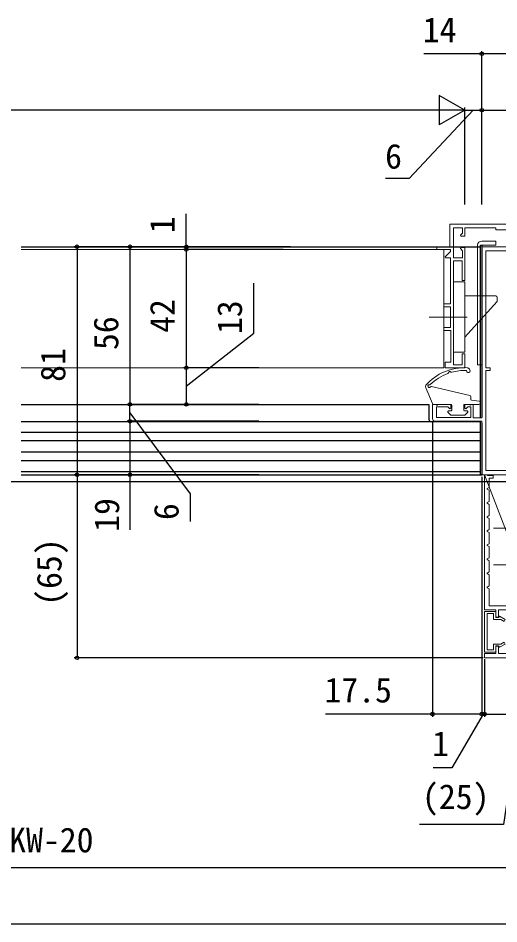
# Model space of a CAD drawing. Units: millimetres, scale not verified. Extents: x -525 to 525, y -783 to 779.
# Drawn here: x 11.7 to 182.3, y 42 to 363.7 of the extents above; entities that cross this region are included whole.
import ezdxf
from ezdxf.enums import TextEntityAlignment as Align

# ---------------------------------------------------------------- set-up
doc = ezdxf.new("R2010")
doc.units = ezdxf.units.MM
doc.header["$LTSCALE"] = 4
for name, color, linetype, lineweight in [('0-3_YKK_11', 7, 'Continuous', 18), ('0-4_YKK_11E', 4, 'Continuous', 18), ('0-6_YKK_13', 4, 'Continuous', 18)]:
    doc.layers.add(name, color=color, linetype=linetype, lineweight=lineweight)
doc.layers.add('0-5_YKK_12', color=2, linetype='Continuous')
doc.layers.add('0-8_YKK_D', color=6, linetype='Continuous')
doc.styles.add('ＭＳ ゴシック', font='')
doc.styles.get('ＭＳ ゴシック').set_extended_font_data('MS Gothic')

msp = doc.modelspace()

# ---------------------------------------------------------------- linework, layer by layer
at = {"layer": '0-3_YKK_11', "color": 30}
msp.add_line((178.17, 201.542), (177.27, 201.542), dxfattribs=at)
at = {"layer": '0-3_YKK_11', "color": 211}
for points in [[(176.27, 282.542), (176.27, 221.742), (173.27, 221.742), (173.27, 226.542), (170.27, 226.542), (170.27, 225.142), (170.64, 224.988), (171.294, 225.642), (172.37, 225.642), (172.37, 221.842), (160.17, 221.842), (160.17, 225.642), (164.245, 225.642), (164.899, 224.988), (165.27, 225.142), (165.27, 226.542), (158.77, 226.542), (158.77, 221.542)], [(159.77, 220.542), (176.27, 220.542), (176.27, 201.542), (201.27, 201.542), (201.27, 237.084), (201.15, 237.267), (201.15, 237.817), (201.27, 238), (201.27, 282.542), (176.27, 282.542)]]:
    msp.add_lwpolyline(points, dxfattribs=at)
msp.add_lwpolyline([(177.67, 239.542), (177.67, 281.042), (199.87, 281.042), (199.87, 270.042), (200.17, 269.742), (200.17, 247.942), (199.77, 247.542), (199.77, 241.642), (198.27, 241.642), (198.27, 240.642), (200.17, 240.642), (200.17, 213.442), (199.77, 213.042), (199.77, 203.042), (177.67, 203.042), (177.67, 238.542), (179.27, 238.542), (179.27, 239.542)], close=True, dxfattribs=at)
at = {"layer": '0-3_YKK_11', "color": 30}
for points in [[(177.27, 201.542), (177.27, 153.542), (181.27, 153.542), (181.27, 150.842), (182.27, 150.842), (182.27, 153.542), (190.97, 153.542), (190.97, 146.2), (191.09, 146.017), (191.09, 145.467), (190.97, 145.284), (190.97, 138.042), (182.27, 138.042), (182.27, 140.742), (181.27, 140.742), (181.27, 138.042), (177.27, 138.042), (177.27, 136.542), (202.27, 136.542)], [(177.27, 153.042), (177.27, 138.542), (181.27, 138.542), (181.27, 140.642), (182.37, 140.642), (182.586, 140.269), (184.57, 141.415), (184.17, 142.108), (183.018, 141.442), (180.47, 141.442), (180.47, 139.342), (178.17, 139.342), (178.17, 152.242), (180.47, 152.242), (180.47, 150.142), (183.018, 150.142), (184.17, 149.477), (184.57, 150.17), (182.586, 151.315), (182.37, 150.942), (181.27, 150.942), (181.27, 153.042)]]:
    msp.add_lwpolyline(points, close=True, dxfattribs=at)
for points in [[(178.87, 200.342), (180.27, 200.342), (180.27, 201.342), (178.37, 201.342), (178.17, 201.542)], [(178.87, 181.023), (178.17, 181.427), (178.17, 181.658), (178.87, 182.062), (178.87, 186.023), (178.17, 186.427), (178.17, 186.658), (178.87, 187.062), (178.87, 191.023), (178.17, 191.427), (178.17, 191.658), (178.87, 192.062), (178.87, 196.023), (178.17, 196.427), (178.17, 196.658), (178.87, 197.062), (178.87, 200.342)], [(191.866, 154.942), (178.87, 154.942), (178.87, 161.023), (178.17, 161.427), (178.17, 161.658), (178.87, 162.062), (178.87, 166.023), (178.17, 166.427), (178.17, 166.658), (178.87, 167.062), (178.87, 171.023), (178.17, 171.427), (178.17, 171.658), (178.87, 172.062), (178.87, 176.023), (178.17, 176.427), (178.17, 176.658), (178.87, 177.062), (178.87, 181.023)]]:
    msp.add_lwpolyline(points, dxfattribs=at)
at = {"layer": '0-3_YKK_11', "color": 211}
msp.add_arc((159.77, 221.542), 1, 179.99986, 269.99984, dxfattribs=at)
at = {"layer": '0-4_YKK_11E', "color": 7}
for points in [[(186.27, 290.542), (164.97, 290.542), (164.97, 282.542), (160.27, 282.542), (160.27, 281.542), (165.17, 281.542), (165.17, 280.867), (163.233, 278.93), (163.394, 278.542), (165.17, 278.542), (165.17, 262.242), (162.77, 262.242), (162.77, 261.242), (165.17, 261.242), (165.17, 253.842), (162.77, 253.842), (162.77, 252.842), (165.27, 252.842), (165.27, 241.542)], [(166.27, 240.542), (166.27, 277.542), (169.27, 277.542), (169.27, 270.542), (170.27, 270.542), (170.27, 282.242), (168.894, 282.242), (168.733, 281.855), (169.47, 281.118), (169.47, 278.542), (166.27, 278.542), (166.27, 289.242), (169.47, 289.242), (169.47, 287.367), (168.733, 286.63), (168.894, 286.242), (170.27, 286.242), (170.27, 289.242), (181.27, 289.242), (181.27, 288.542), (186.27, 288.542)], [(165.27, 241.542), (163.27, 241.542), (163.27, 239.542), (170.27, 239.542), (170.27, 244.542), (169.27, 244.542), (169.27, 240.542), (166.27, 240.542)]]:
    msp.add_lwpolyline(points, dxfattribs=at)
at = {"layer": '0-5_YKK_12'}
for p, q in [((12.77, 282.542), (175.77, 282.542)), ((175.77, 221.742), (175.77, 283.042)), ((175.77, 283.042), (176.27, 283.042)), ((176.27, 283.042), (176.27, 222.042)), ((12.77, 226.542), (157.467, 226.542)), ((157.467, 226.542), (157.467, 221.342)), ((175.77, 220.342), (12.77, 220.342)), ((175.77, 201.542), (175.77, 220.542)), ((175.77, 202.542), (175.77, 220.342)), ((176.27, 220.042), (176.27, 201.542)), ((175.77, 216.542), (12.77, 216.542)), ((175.77, 213.542), (12.77, 213.542)), ((175.77, 209.542), (12.77, 209.542)), ((175.77, 206.542), (12.77, 206.542)), ((175.77, 202.542), (12.77, 202.542)), ((12.77, 201.542), (176.27, 201.542)), ((176.27, 201.542), (175.77, 201.542)), ((388.098, 199.043), (-356.311, 199.043))]:
    msp.add_line(p, q, dxfattribs=at)
msp.add_arc((158.467, 221.342), 1, 180, 270, dxfattribs=at)
at = {"layer": '0-6_YKK_13'}
for p, q in [((176.27, 284.543), (181.27, 284.543)), ((181.27, 284.543), (181.27, 283.043)), ((174.77, 283.043), (174.77, 240.543)), ((176.27, 283.043), (181.27, 283.043)), ((176.27, 283.043), (176.27, 240.543)), ((170.27, 253.543), (170.27, 270.043)), ((170.27, 265.043), (181.27, 265.043)), ((181.77, 264.543), (181.77, 263.543)), ((171.331, 251.543), (181.77, 263.043)), ((181.77, 263.543), (181.77, 263.043)), ((157.63, 257.543), (171.102, 257.543)), ((166.27, 257.543), (166.27, 245.043)), ((170.27, 245.043), (170.27, 257.543)), ((170.27, 250.373), (171.331, 251.543)), ((166.27, 245.043), (170.27, 245.043)), ((12.77, 239.542), (162.77, 239.542)), ((172.002, 238.806), (171.889, 239.066)), ((174.77, 240.543), (176.27, 240.543)), ((158.77, 226.842), (156.401, 232.45)), ((171.984, 229.708), (158.458, 232.879)), ((172.37, 228.313), (172.37, 229.221)), ((159.07, 226.542), (160.22, 226.542)), ((160.22, 226.242), (160.22, 226.542)), ((160.22, 226.242), (160.52, 226.242)), ((160.52, 226.542), (165.37, 226.542)), ((160.52, 226.242), (160.52, 226.542)), ((165.67, 224.542), (165.67, 226.242)), ((169.87, 224.542), (169.87, 226.242)), ((170.17, 226.542), (171.87, 226.542)), ((172.47, 226.542), (175.27, 226.542)), ((172.639, 228.015), (175.331, 227.739)), ((165.158, 222.83), (164.258, 223.73)), ((164.47, 224.242), (165.37, 224.242)), ((170.17, 222.742), (165.37, 222.742)), ((170.17, 224.242), (171.07, 224.242)), ((170.382, 222.83), (171.282, 223.73)), ((180.425, 182.542), (285.424, 182.542)), ((180.425, 169.542), (285.424, 169.542))]:
    msp.add_line(p, q, dxfattribs=at)
for points in [[(162.77, 239.542), (162.77, 281.542), (12.77, 281.542)], [(166.27, 257.543), (166.27, 270.043), (170.27, 270.043)]]:
    msp.add_lwpolyline(points, dxfattribs=at)
for centre, radius, start, end in [((176.27, 283.043), 1.5, 90, 180), ((181.27, 264.543), 0.5, 0, 90), ((170.164, 221.464), 18.133, 87.12566, 139.16037), ((164.962, 237.706), 0.5, 42.65175, 174.08588), ((170.284, 221.538), 17.067, 88.27232, 105.81431), ((170.795, 238.498), 0.1, 351.85866, 88.27232), ((171.503, 238.456), 0.61, 177.42133, 35.02156), ((171.051, 238.628), 0.945, 27.59901, 88.65353), ((171.824, 218.394), 20.551, 111.54619, 132.29811), ((164.167, 237.789), 0.3, 291.54619, 354.08588), ((165.551, 238.248), 0.3, 222.65175, 285.81431), ((157.322, 232.839), 1, 151.1584, 202.90342), ((157.671, 232.998), 0.528, 81.61963, 330.19158), ((157.792, 233.817), 0.3, 261.61963, 312.29811), ((158.389, 232.586), 0.3, 76.80874, 150.19158), ((171.87, 229.221), 0.5, 0, 76.80874), ((159.07, 226.842), 0.3, 180, 270), ((165.37, 226.242), 0.3, 0, 90), ((170.17, 226.242), 0.3, 90, 180), ((172.17, 226.542), 0.3, 180, 0), ((172.67, 228.313), 0.3, 180, 264.15516), ((175.27, 227.142), 0.6, 270, 84.15516), ((164.47, 223.942), 0.3, 90, 225), ((165.37, 223.042), 0.3, 225, 270), ((165.37, 224.542), 0.3, 270, 0), ((170.17, 224.542), 0.3, 180, 270), ((170.17, 223.042), 0.3, 270, 315), ((171.07, 223.942), 0.3, 315, 90)]:
    msp.add_arc(centre, radius, start, end, dxfattribs=at)
at = {"layer": '0-8_YKK_D'}
for p, q in [((176.27, 332.042), (176.27, 352.042)), ((170.27, 331.042), (161.176, 336.292)), ((161.176, 336.292), (161.176, 325.792)), ((170.27, 297.542), (170.27, 332.042)), ((170.27, 297.542), (170.27, 332.042)), ((176.27, 297.542), (176.27, 332.042)), ((176.27, 297.542), (176.27, 332.042)), ((159.77, 331.042), (-191.23, 331.042)), ((170.27, 331.042), (152.083, 331.042)), ((170.27, 331.042), (161.176, 325.792)), ((170.27, 331.042), (176.27, 331.042)), ((176.27, 331.042), (201.27, 331.042)), ((71.402, 282.542), (71.402, 294.256)), ((97.182, 282.542), (31.602, 282.542)), ((32.602, 282.542), (32.602, 201.542)), ((97.182, 282.542), (50.402, 282.542)), ((51.402, 282.542), (51.402, 226.542)), ((108.429, 282.542), (70.402, 282.542)), ((97.182, 281.543), (70.402, 281.543)), ((105.77, 281.542), (70.402, 281.543)), ((71.402, 281.543), (71.402, 282.542)), ((71.402, 281.543), (71.402, 239.543)), ((71.402, 281.543), (71.402, 278.993)), ((97.182, 239.543), (70.402, 239.543)), ((97.182, 239.542), (70.402, 239.542)), ((71.402, 239.542), (71.402, 226.542)), ((97.182, 226.542), (50.402, 226.542)), ((97.182, 226.542), (50.402, 226.542)), ((51.402, 220.542), (51.402, 226.542)), ((97.182, 226.542), (70.402, 226.542)), ((97.182, 220.542), (50.402, 220.542)), ((97.182, 220.542), (50.402, 220.542)), ((158.77, 220.542), (158.77, 115.542)), ((97.182, 201.542), (31.602, 201.542)), ((97.182, 201.542), (31.602, 201.542)), ((32.602, 201.542), (32.602, 136.542)), ((97.182, 201.542), (50.402, 201.542)), ((176.27, 200.842), (176.27, 115.542)), ((176.27, 158.542), (176.27, 115.542)), ((176.77, 136.542), (31.602, 136.542)), ((177.27, 136.042), (177.27, 115.542)), ((177.27, 136.042), (177.27, 115.542)), ((176.27, 116.542), (173.72, 116.542)), ((177.27, 116.542), (176.27, 116.542)), ((177.27, 116.542), (176.27, 116.542)), ((177.27, 116.542), (202.27, 116.542)), ((177.27, 116.542), (179.82, 116.542)), ((-228.23, 62.043), (190.77, 62.043)), ((-238.23, 42.043), (200.77, 42.043))]:
    msp.add_line(p, q, dxfattribs=at)
for points in [[(190.27, 351.042), (176.27, 351.042), (155.652, 351.042)], [(173.27, 331.042), (150.548, 306.824), (142.13, 306.824)], [(71.402, 233.042), (95.309, 251.869), (95.309, 269.597)], [(51.402, 223.542), (72.805, 194.737), (72.805, 184.919)], [(51.402, 220.542), (51.402, 201.542), (51.402, 181.933)], [(176.27, 116.542), (158.77, 116.542), (120.786, 116.542)], [(189.77, 116.542), (183.972, 77.341), (154.176, 77.341)], [(176.77, 116.542), (165.615, 97.493), (159.001, 97.493)]]:
    msp.add_lwpolyline(points, dxfattribs=at)
for centre in [(176.27, 351.042), (176.27, 331.042), (176.27, 331.042), (32.602, 282.542), (51.402, 282.542), (71.402, 282.542), (71.402, 281.543), (71.402, 281.543), (71.402, 239.543), (71.402, 239.542), (51.402, 226.542), (51.402, 226.542), (71.402, 226.542), (51.402, 220.542), (51.402, 220.542), (32.602, 201.542), (32.602, 201.542), (51.402, 201.542), (32.602, 136.542), (158.77, 116.542), (176.27, 116.542), (176.27, 116.542), (177.27, 116.542), (177.27, 116.542)]:
    msp.add_circle(centre, 0.637, dxfattribs=at)

# ---------------------------------------------------------------- texts
at = {"layer": '0-8_YKK_D', "style": 'ＭＳ ゴシック'}
for s, p in [('14', (155.311, 352.542)), ('6', (141.975, 307.624)), ('17.5', (120.445, 118.042)), ('1', (158.661, 98.993)), ('(25)', (155.063, 80.205)), ('新設ドア枠W＝既設ドア枠開口幅KW-20', (-165.457, 64.811))]:
    msp.add_text(s, height=8.798, dxfattribs=at).set_placement(p, align=Align.BOTTOM_LEFT)
for s, p in [('1', (69.902, 287.301)), ('42', (69.902, 251.952)), ('13', (93.809, 251.528)), ('56', (49.902, 245.849)), ('81', (31.102, 234.542)), ('19', (50.202, 181.292)), ('6', (71.305, 185.464)), ('(65)', (29.738, 155.031))]:
    msp.add_text(s, height=8.798, rotation=90, dxfattribs=at).set_placement(p, align=Align.BOTTOM_LEFT)

doc.saveas('drawing.dxf')
